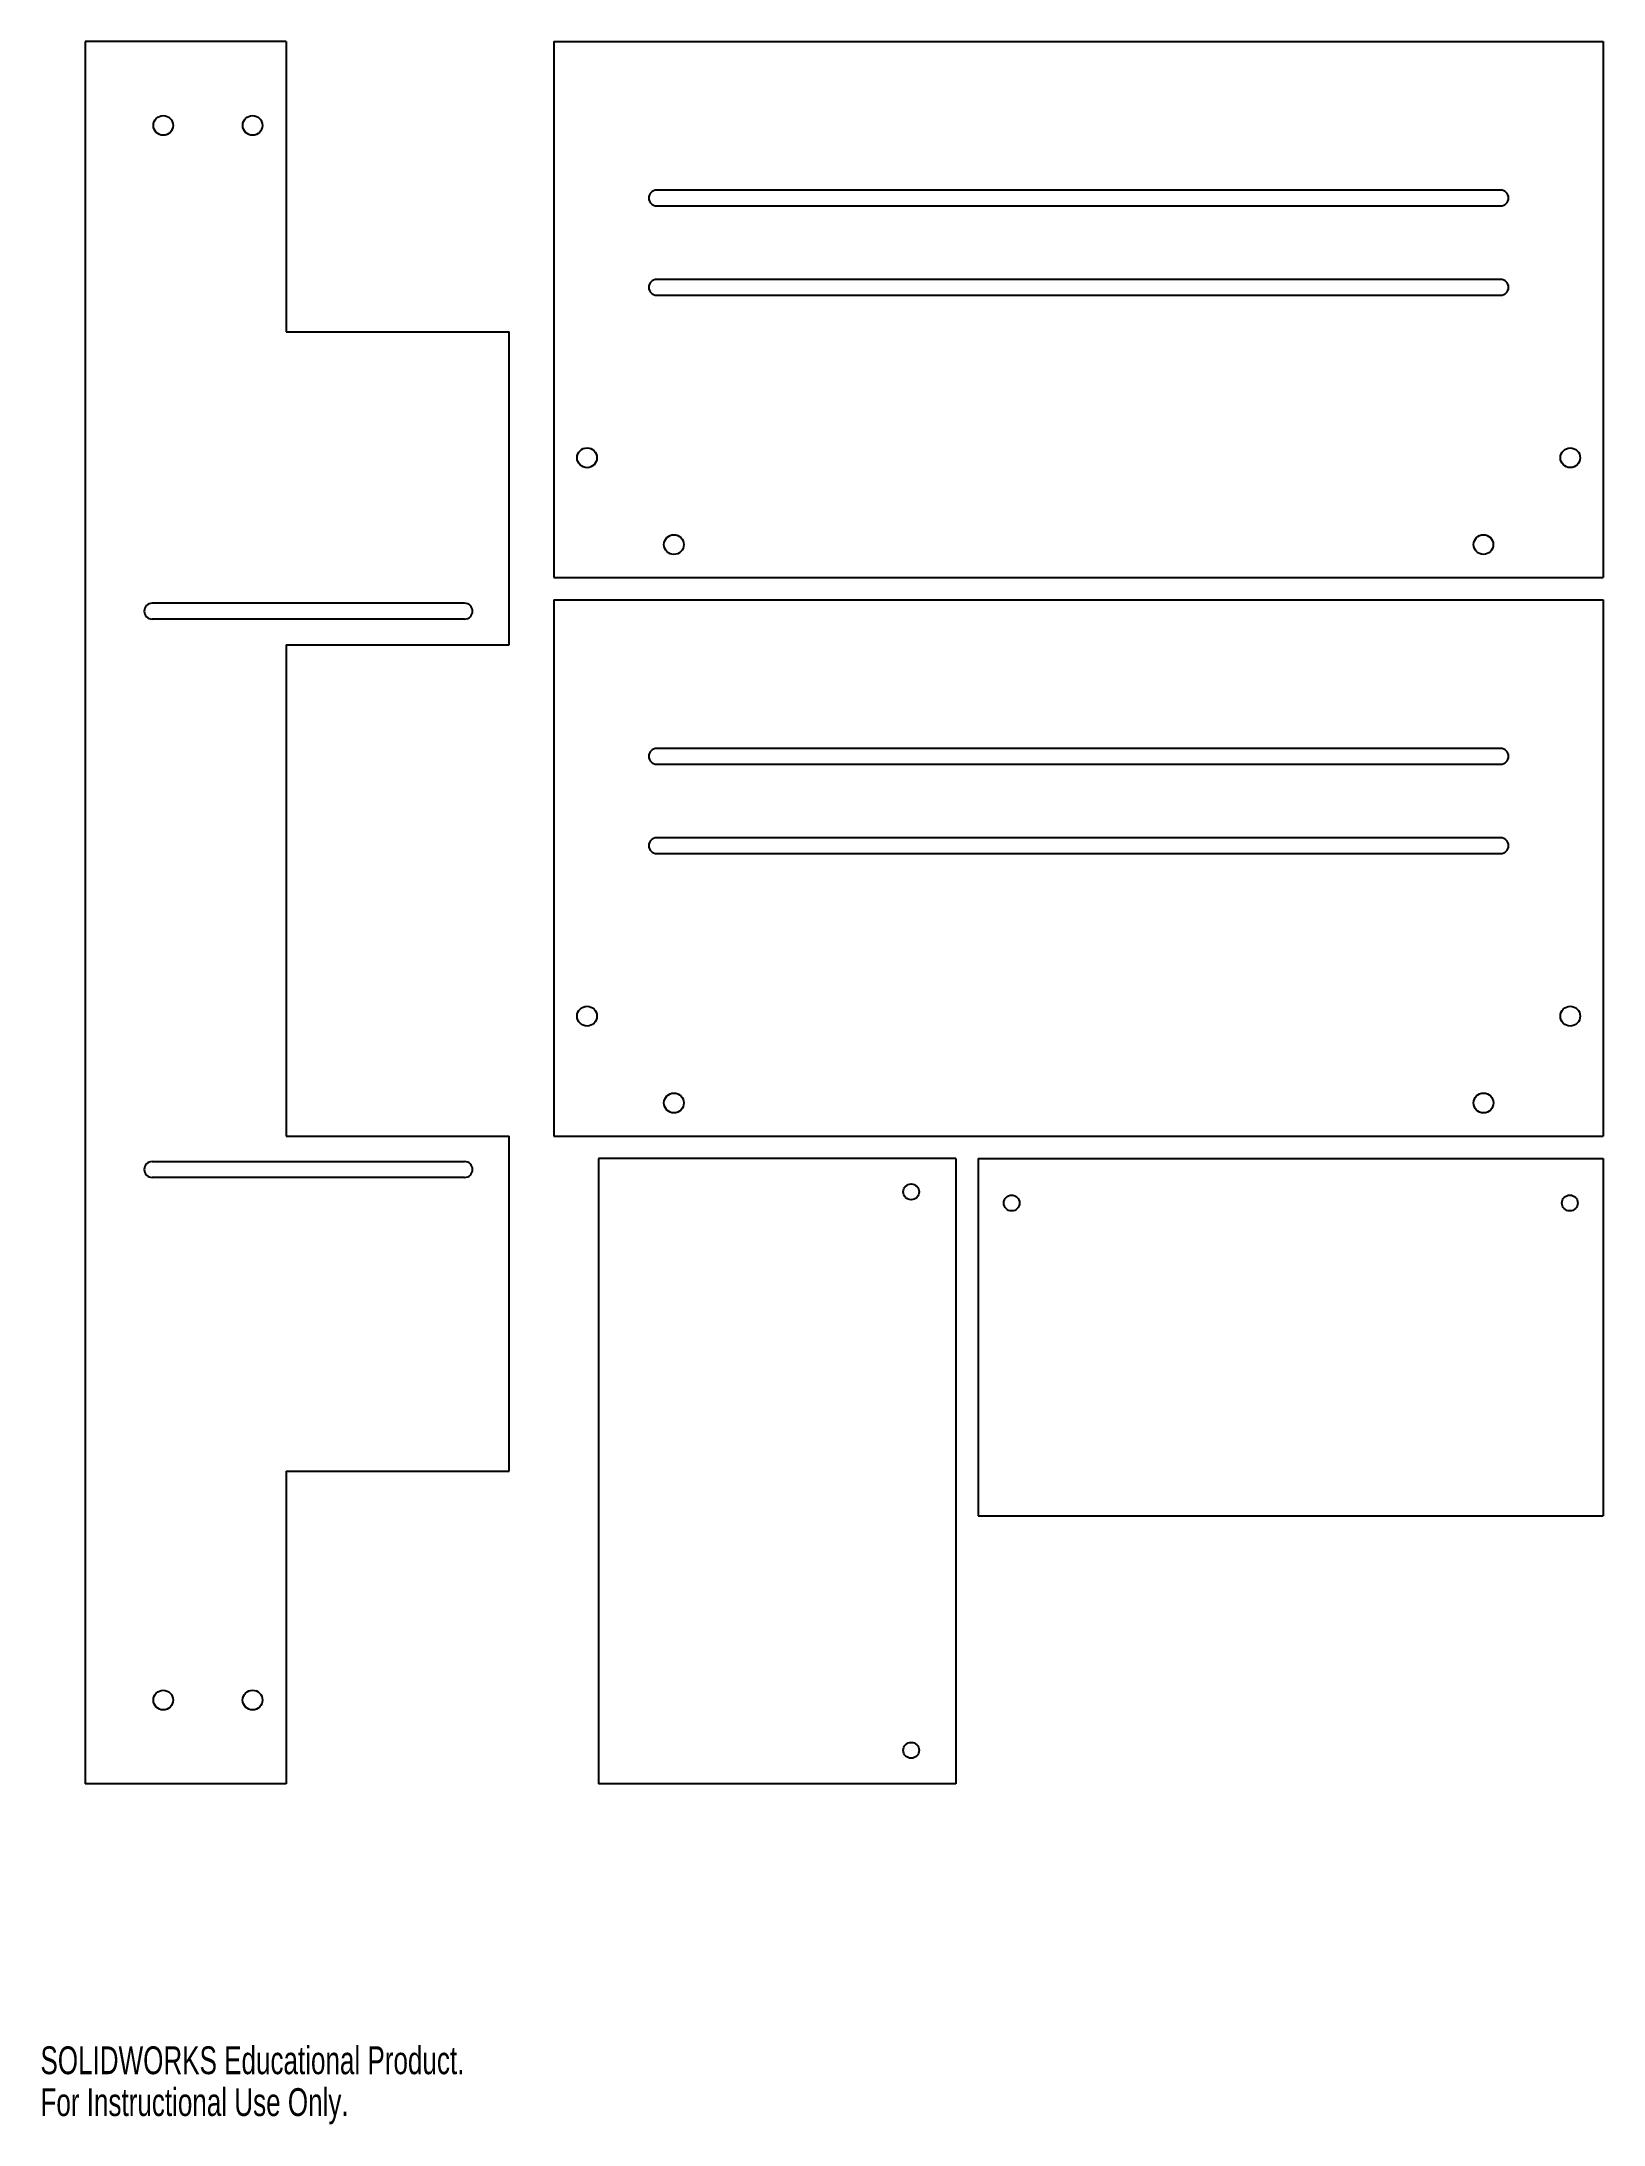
# Model space of a CAD drawing. Header units: inches. Extents: x 0 to 17.5, y 0 to 23.3.
import ezdxf

# ---------------------------------------------------------------- set-up
doc = ezdxf.new("R2010")
doc.units = ezdxf.units.IN
doc.header["$MEASUREMENT"] = 0
doc.styles.add('SLDTEXTSTYLE0', font='TXT', dxfattribs={"width": 0.7})

msp = doc.modelspace()

# ---------------------------------------------------------------- linework, layer by layer
at = {"color": 7, "linetype": 'Continuous', "lineweight": 25}
for p, q in [((0.5, 23.308), (0.5, 3.808)), ((2.75, 23.308), (0.5, 23.308)), ((2.75, 23.308), (2.75, 20.058)), ((5.75, 23.308), (5.75, 17.308)), ((5.75, 23.308), (17.5, 23.308)), ((17.5, 23.308), (17.5, 17.308)), ((16.35, 21.646), (6.9, 21.646)), ((6.9, 21.469), (16.35, 21.469)), ((16.35, 20.646), (6.9, 20.646)), ((6.9, 20.469), (16.35, 20.469)), ((2.75, 20.058), (5.25, 20.058)), ((5.25, 16.558), (5.25, 20.058)), ((5.75, 17.308), (17.5, 17.308)), ((4.75, 17.021), (1.25, 17.021)), ((5.75, 17.058), (17.5, 17.058)), ((5.75, 17.058), (5.75, 11.058)), ((17.5, 17.058), (17.5, 11.058)), ((4.75, 16.844), (1.25, 16.844)), ((2.75, 16.558), (5.25, 16.558)), ((2.75, 16.558), (2.75, 11.058)), ((16.35, 15.396), (6.9, 15.396)), ((6.9, 15.219), (16.35, 15.219)), ((16.35, 14.396), (6.9, 14.396)), ((6.9, 14.219), (16.35, 14.219)), ((2.75, 11.058), (5.25, 11.058)), ((5.25, 7.308), (5.25, 11.058)), ((5.75, 11.058), (17.5, 11.058)), ((4.75, 10.771), (1.25, 10.771)), ((10.25, 10.808), (6.25, 10.808)), ((6.25, 10.808), (6.25, 3.808)), ((10.25, 10.808), (10.25, 3.808)), ((10.5, 10.808), (17.5, 10.808)), ((10.5, 10.808), (10.5, 6.808)), ((17.5, 10.808), (17.5, 6.808)), ((4.75, 10.594), (1.25, 10.594)), ((2.75, 7.308), (5.25, 7.308)), ((2.75, 7.308), (2.75, 3.808)), ((10.5, 6.808), (17.5, 6.808)), ((2.75, 3.808), (0.5, 3.808)), ((10.25, 3.808), (6.25, 3.808))]:
    msp.add_line(p, q, dxfattribs=at)
for centre, radius in [((1.375, 22.37), 0.11), ((2.375, 22.37), 0.11), ((6.12, 18.65), 0.111), ((17.13, 18.65), 0.11), ((7.093, 17.678), 0.111), ((16.158, 17.678), 0.11), ((6.12, 12.4), 0.111), ((17.13, 12.4), 0.111), ((7.093, 11.428), 0.111), ((16.158, 11.428), 0.111), ((9.75, 10.433), 0.0885), ((10.875, 10.308), 0.0885), ((17.125, 10.308), 0.0885), ((1.375, 4.745), 0.11), ((2.375, 4.745), 0.111), ((9.75, 4.183), 0.0885)]:
    msp.add_circle(centre, radius, dxfattribs=at)
for centre, start, end in [((6.9, 21.558), 90, 270), ((16.35, 21.558), 270, 90), ((6.9, 20.558), 90, 270), ((16.35, 20.558), 270, 90), ((1.25, 16.933), 90, 270), ((4.75, 16.933), 270, 90), ((6.9, 15.308), 90, 270), ((16.35, 15.308), 270, 90), ((6.9, 14.308), 90, 270), ((16.35, 14.308), 270, 90), ((1.25, 10.683), 90, 270), ((4.75, 10.683), 270, 90)]:
    msp.add_arc(centre, 0.0885, start, end, dxfattribs=at)

# ---------------------------------------------------------------- texts
at = {"color": 7, "linetype": 'Continuous', "char_height": 0.3114, "attachment_point": 1, "style": 'SLDTEXTSTYLE0'}
for s, insert in [('SOLIDWORKS Educational Product.', (0, 0.869)), ('For Instructional Use Only.', (0, 0.401))]:
    msp.add_mtext(s, dxfattribs=dict(at, insert=insert))

doc.saveas('drawing.dxf')
